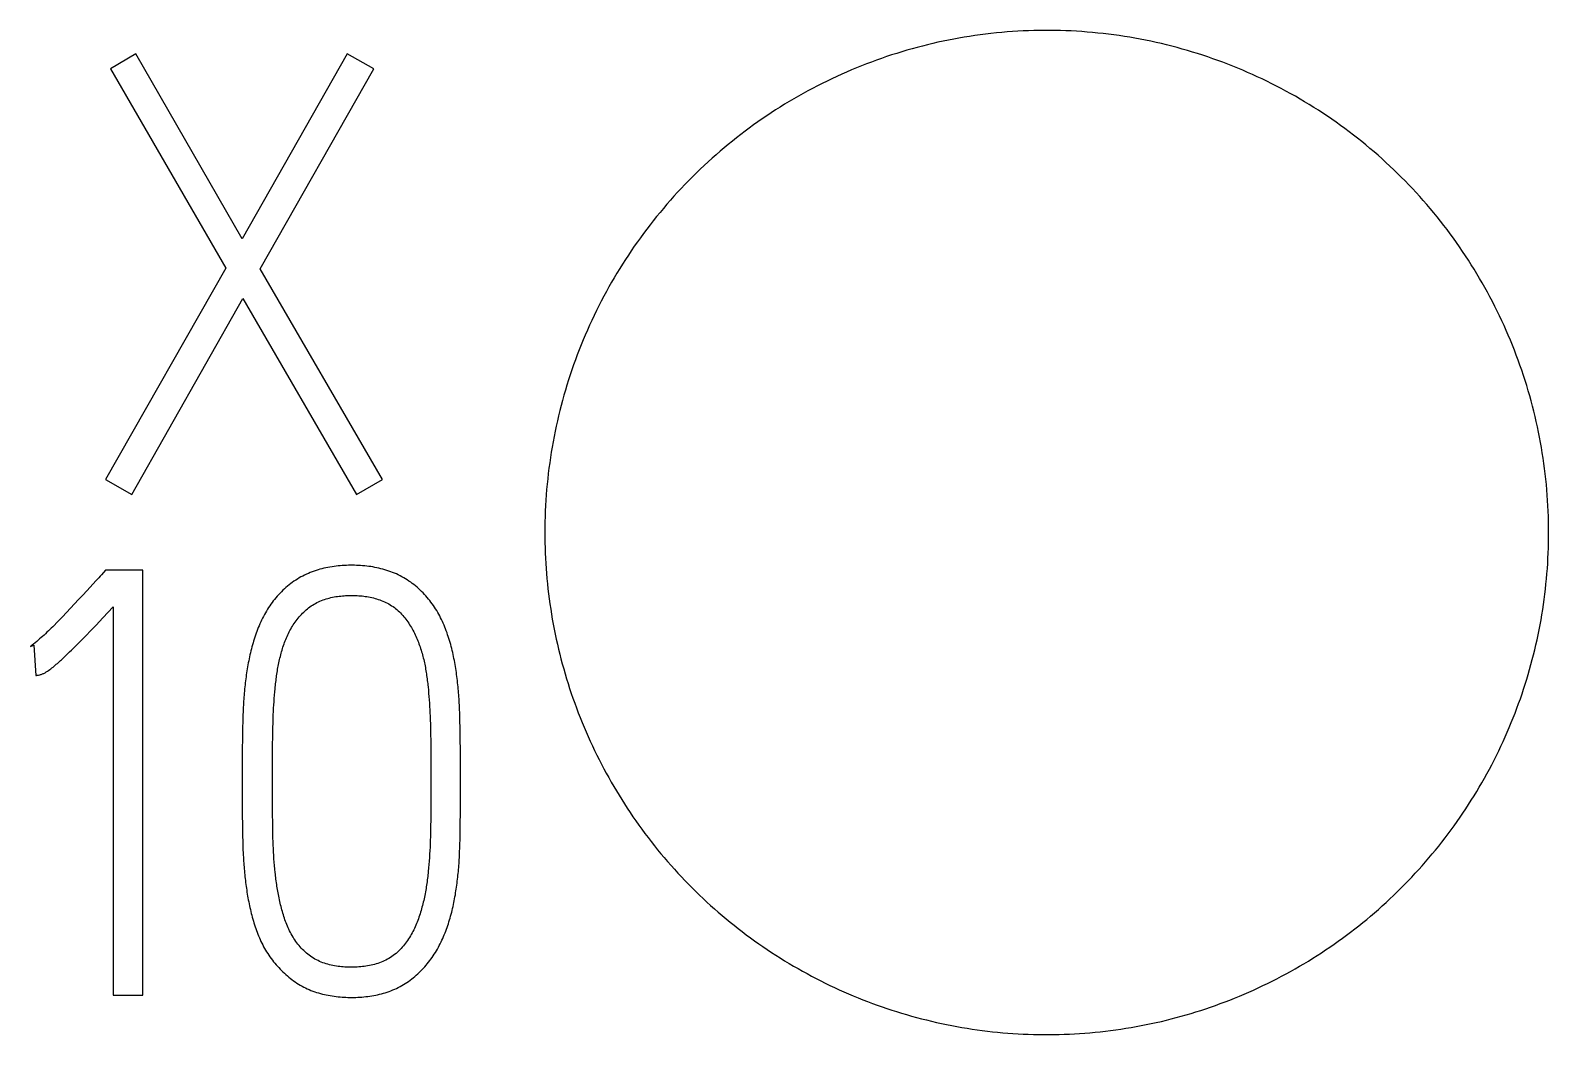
# Model space of a CAD drawing. Extents: x 0 to 420, y 0 to 297.
# Drawn here: x 111.08 to 117.13, y 223.04 to 227.04 of the extents above; entities that cross this region are included whole.
import ezdxf

# ---------------------------------------------------------------- set-up
doc = ezdxf.new("R2010")
doc.units = 0
doc.header["$LTSCALE"] = 23.1
doc.layers.add('10000_FRONT', color=7, linetype='CONTINUOUS')
doc.layers.add('10500_FRONT_LABELING', color=7, linetype='CONTINUOUS')

msp = doc.modelspace()

# ---------------------------------------------------------------- linework, layer by layer
at = {"layer": '10000_FRONT', "color": 7, "linetype": 'CONTINUOUS'}
for points in [[(117.1298, 225.0414), (117.1297, 225.0628), (117.1293, 225.0841), (117.1287, 225.1055), (117.1279, 225.1268), (117.1269, 225.148), (117.1257, 225.1692), (117.1242, 225.1904), (117.1225, 225.2115), (117.1206, 225.2326), (117.1184, 225.2537), (117.1161, 225.2747), (117.1135, 225.2957), (117.1107, 225.3167), (117.1077, 225.3376), (117.1045, 225.3585), (117.101, 225.3793), (117.0973, 225.4001), (117.0934, 225.4209), (117.0893, 225.4416), (117.085, 225.4623), (117.0804, 225.4829), (117.0756, 225.5035), (117.0706, 225.5241), (117.0654, 225.5447), (117.06, 225.5652), (117.0543, 225.5856), (117.0484, 225.606), (117.0423, 225.6264), (117.036, 225.6468), (117.0294, 225.6671), (117.0226, 225.6874), (117.0156, 225.7076), (117.0083, 225.7277), (117.0009, 225.7478), (116.9932, 225.7677), (116.9854, 225.7875), (116.9773, 225.8072), (116.9691, 225.8268), (116.9606, 225.8463), (116.952, 225.8657), (116.9431, 225.885), (116.9341, 225.9042), (116.9248, 225.9232), (116.9154, 225.9422), (116.9058, 225.961), (116.8959, 225.9797), (116.8859, 225.9983), (116.8757, 226.0169), (116.8653, 226.0353), (116.8547, 226.0536), (116.8439, 226.0718), (116.8329, 226.0899), (116.8217, 226.1078), (116.8103, 226.1257), (116.7987, 226.1435), (116.7869, 226.1611), (116.775, 226.1786), (116.7628, 226.1961), (116.7504, 226.2134), (116.7378, 226.2306), (116.725, 226.2477), (116.712, 226.2647), (116.6988, 226.2816), (116.6854, 226.2983), (116.6719, 226.315), (116.6581, 226.3314), (116.6443, 226.3477), (116.6302, 226.3638), (116.616, 226.3797), (116.6017, 226.3954), (116.5872, 226.411), (116.5725, 226.4264), (116.5578, 226.4417), (116.5428, 226.4568), (116.5277, 226.4717), (116.5125, 226.4864), (116.4971, 226.501), (116.4815, 226.5154), (116.4658, 226.5297), (116.45, 226.5437), (116.434, 226.5576), (116.4179, 226.5714), (116.4016, 226.5849), (116.3851, 226.5983), (116.3685, 226.6116), (116.3518, 226.6246), (116.3349, 226.6375), (116.3179, 226.6503), (116.3007, 226.6628), (116.2833, 226.6752), (116.2658, 226.6874), (116.2482, 226.6995), (116.2303, 226.7113), (116.2124, 226.723), (116.1943, 226.7345), (116.176, 226.7459), (116.1576, 226.757), (116.1391, 226.768), (116.1206, 226.7787), (116.1019, 226.7892), (116.0832, 226.7995), (116.0643, 226.8095), (116.0454, 226.8194), (116.0264, 226.8291), (116.0073, 226.8385), (115.9882, 226.8478), (115.9689, 226.8568), (115.9496, 226.8656), (115.9302, 226.8742), (115.9107, 226.8826), (115.8911, 226.8908), (115.8714, 226.8988), (115.8516, 226.9066), (115.8318, 226.9141), (115.8118, 226.9215), (115.7918, 226.9286), (115.7717, 226.9356), (115.7515, 226.9423), (115.7312, 226.9488), (115.7108, 226.9551), (115.6904, 226.9612), (115.6698, 226.9671), (115.6492, 226.9728), (115.6285, 226.9782), (115.6077, 226.9835), (115.5868, 226.9885), (115.5658, 226.9933), (115.5447, 226.9979), (115.5237, 227.0022), (115.5026, 227.0063), (115.4815, 227.0102), (115.4603, 227.0139), (115.4392, 227.0173), (115.4181, 227.0205), (115.3969, 227.0234), (115.3758, 227.0261), (115.3546, 227.0286), (115.3334, 227.0309), (115.3122, 227.033), (115.291, 227.0348), (115.2698, 227.0364), (115.2486, 227.0378), (115.2274, 227.039), (115.2061, 227.0399), (115.1849, 227.0406), (115.1636, 227.0411), (115.1423, 227.0413), (115.1211, 227.0414), (115.0998, 227.0412), (115.0784, 227.0407), (115.0571, 227.0401), (115.0358, 227.0392), (115.0145, 227.0381), (114.9931, 227.0367), (114.9718, 227.0351), (114.9504, 227.0333), (114.929, 227.0313), (114.9076, 227.029), (114.8862, 227.0265), (114.8648, 227.0238), (114.8435, 227.0208), (114.8223, 227.0176), (114.8011, 227.0142), (114.78, 227.0106), (114.759, 227.0067), (114.738, 227.0026), (114.7171, 226.9983), (114.6962, 226.9938), (114.6755, 226.9891), (114.6548, 226.9842), (114.6341, 226.979), (114.6135, 226.9736), (114.593, 226.968), (114.5726, 226.9622), (114.5522, 226.9562), (114.5319, 226.9499), (114.5116, 226.9435), (114.4914, 226.9368), (114.4713, 226.9299), (114.4513, 226.9228), (114.4313, 226.9154), (114.4114, 226.9079), (114.3915, 226.9001), (114.3717, 226.8921), (114.352, 226.8839), (114.3323, 226.8755), (114.3127, 226.8669), (114.2932, 226.858), (114.2737, 226.8489), (114.2544, 226.8396), (114.2351, 226.8301), (114.2159, 226.8203), (114.1968, 226.8104), (114.1779, 226.8003), (114.1592, 226.79), (114.1406, 226.7796), (114.1221, 226.7689), (114.1037, 226.7581), (114.0855, 226.7471)], [(114.0855, 226.7471), (114.0674, 226.7359), (114.0494, 226.7245), (114.0316, 226.7129), (114.0139, 226.7012), (113.9964, 226.6892), (113.9789, 226.6771), (113.9616, 226.6648), (113.9445, 226.6523), (113.9275, 226.6397), (113.9106, 226.6268), (113.8938, 226.6138), (113.8772, 226.6006), (113.8607, 226.5872), (113.8443, 226.5736), (113.8281, 226.5598), (113.812, 226.5459), (113.796, 226.5318), (113.7802, 226.5174), (113.7645, 226.5029), (113.749, 226.4883), (113.7336, 226.4734), (113.7183, 226.4583), (113.7032, 226.4431), (113.6882, 226.4277), (113.6734, 226.4122), (113.6589, 226.3965), (113.6445, 226.3807), (113.6303, 226.3648), (113.6163, 226.3487), (113.6025, 226.3325), (113.5888, 226.3162), (113.5754, 226.2998), (113.5621, 226.2832), (113.549, 226.2665), (113.5361, 226.2497), (113.5234, 226.2328), (113.5109, 226.2157), (113.4985, 226.1985), (113.4863, 226.1812), (113.4744, 226.1637), (113.4626, 226.1461), (113.451, 226.1284), (113.4395, 226.1106), (113.4283, 226.0926), (113.4173, 226.0745), (113.4064, 226.0563), (113.3957, 226.0379), (113.3852, 226.0194), (113.3749, 226.0008), (113.3648, 225.9821), (113.3548, 225.9632), (113.3451, 225.9442), (113.3356, 225.925), (113.3262, 225.9058), (113.317, 225.8864), (113.3081, 225.8669), (113.2994, 225.8474), (113.2909, 225.8278), (113.2826, 225.8082), (113.2746, 225.7885), (113.2667, 225.7687), (113.2591, 225.7489), (113.2517, 225.729), (113.2445, 225.7091), (113.2376, 225.6891), (113.2308, 225.669), (113.2243, 225.6489), (113.218, 225.6287), (113.2119, 225.6085), (113.206, 225.5882), (113.2003, 225.5678), (113.1949, 225.5474), (113.1896, 225.5269), (113.1846, 225.5064), (113.1798, 225.4858), (113.1752, 225.4651), (113.1708, 225.4444), (113.1666, 225.4236), (113.1627, 225.4027), (113.159, 225.3818), (113.1554, 225.3609), (113.1522, 225.3398), (113.1491, 225.3187), (113.1462, 225.2976), (113.1436, 225.2764), (113.1412, 225.2551), (113.139, 225.2338), (113.1371, 225.2125), (113.1354, 225.1911), (113.1339, 225.1698), (113.1326, 225.1484), (113.1316, 225.127), (113.1308, 225.1056), (113.1302, 225.0842), (113.1299, 225.0628), (113.1298, 225.0414)], [(113.1298, 225.0414), (113.1299, 225.0208), (113.1302, 225.0003), (113.1307, 224.9798), (113.1315, 224.9593), (113.1324, 224.9389), (113.1336, 224.9185), (113.1349, 224.8982), (113.1365, 224.8779), (113.1383, 224.8576), (113.1402, 224.8373), (113.1424, 224.8171), (113.1448, 224.7969), (113.1474, 224.7768), (113.1502, 224.7567), (113.1531, 224.7366), (113.1563, 224.7165), (113.1597, 224.6965), (113.1633, 224.6766), (113.1671, 224.6566), (113.1711, 224.6367), (113.1753, 224.6168), (113.1798, 224.597), (113.1844, 224.5772), (113.1892, 224.5574), (113.1942, 224.5377), (113.1994, 224.518), (113.2049, 224.4983), (113.2105, 224.4787), (113.2164, 224.4591), (113.2224, 224.4395), (113.2287, 224.42), (113.2352, 224.4005), (113.2419, 224.3811), (113.2488, 224.3617), (113.2559, 224.3424), (113.2632, 224.3232), (113.2706, 224.3041), (113.2783, 224.2851), (113.2861, 224.2662), (113.2941, 224.2474), (113.3023, 224.2287), (113.3107, 224.2101), (113.3193, 224.1916), (113.328, 224.1733), (113.337, 224.155), (113.3461, 224.1368), (113.3554, 224.1187), (113.3648, 224.1007), (113.3745, 224.0828), (113.3843, 224.065), (113.3943, 224.0473), (113.4045, 224.0298), (113.4149, 224.0123), (113.4254, 223.9949), (113.4362, 223.9776), (113.4471, 223.9604), (113.4582, 223.9433), (113.4695, 223.9263), (113.4809, 223.9094), (113.4926, 223.8926), (113.5044, 223.8759), (113.5164, 223.8594), (113.5286, 223.8429), (113.541, 223.8265), (113.5536, 223.8102), (113.5664, 223.794), (113.5793, 223.778), (113.5924, 223.7621), (113.6057, 223.7463), (113.619, 223.7307), (113.6326, 223.7153), (113.6462, 223.7), (113.6601, 223.6849), (113.674, 223.67), (113.6881, 223.6552), (113.7023, 223.6405), (113.7167, 223.626), (113.7312, 223.6117), (113.7458, 223.5975), (113.7606, 223.5835), (113.7755, 223.5696), (113.7906, 223.5559), (113.8058, 223.5423), (113.8211, 223.5289), (113.8366, 223.5157), (113.8522, 223.5026), (113.8679, 223.4896), (113.8838, 223.4769), (113.8999, 223.4642), (113.916, 223.4518), (113.9323, 223.4394), (113.9488, 223.4273), (113.9654, 223.4153), (113.9821, 223.4034), (113.9989, 223.3918), (114.016, 223.3802), (114.0331, 223.3689), (114.0504, 223.3576), (114.0678, 223.3466), (114.0854, 223.3357), (114.1031, 223.325), (114.1209, 223.3145), (114.1387, 223.3043), (114.1566, 223.2942), (114.1746, 223.2843), (114.1927, 223.2745), (114.2108, 223.265), (114.2291, 223.2557), (114.2474, 223.2466), (114.2658, 223.2376), (114.2843, 223.2289), (114.3028, 223.2204), (114.3214, 223.212), (114.3402, 223.2038), (114.359, 223.1959), (114.3778, 223.1881), (114.3968, 223.1805), (114.4158, 223.1731), (114.4349, 223.166), (114.4541, 223.159), (114.4734, 223.1521), (114.4927, 223.1455), (114.5121, 223.1391), (114.5316, 223.1329), (114.5512, 223.1269), (114.5709, 223.121), (114.5906, 223.1154), (114.6104, 223.11), (114.6303, 223.1047), (114.6503, 223.0997), (114.6704, 223.0948), (114.6906, 223.0902), (114.7108, 223.0858), (114.731, 223.0815), (114.7513, 223.0775), (114.7715, 223.0737), (114.7918, 223.0701), (114.8121, 223.0668), (114.8324, 223.0636), (114.8527, 223.0607), (114.873, 223.058), (114.8934, 223.0554), (114.9137, 223.0531), (114.9341, 223.051), (114.9544, 223.0491), (114.9748, 223.0474), (114.9952, 223.046), (115.0156, 223.0447), (115.0359, 223.0436), (115.0564, 223.0427), (115.0768, 223.0421), (115.0972, 223.0416), (115.1176, 223.0414), (115.1381, 223.0414), (115.1586, 223.0416), (115.179, 223.042), (115.1995, 223.0426), (115.22, 223.0434), (115.2405, 223.0444), (115.261, 223.0457), (115.2815, 223.0471), (115.302, 223.0488), (115.3226, 223.0507), (115.3431, 223.0528), (115.3637, 223.0551), (115.3842, 223.0576), (115.4047, 223.0604), (115.4252, 223.0633), (115.4456, 223.0665), (115.4659, 223.0698), (115.4861, 223.0734), (115.5063, 223.0771), (115.5264, 223.0811), (115.5465, 223.0853), (115.5665, 223.0896), (115.5865, 223.0942), (115.6064, 223.099), (115.6262, 223.104), (115.6459, 223.1091), (115.6657, 223.1145), (115.6853, 223.1201), (115.7049, 223.1259), (115.7244, 223.1318), (115.7439, 223.138), (115.7633, 223.1444), (115.7826, 223.1509), (115.8019, 223.1577), (115.8212, 223.1647), (115.8403, 223.1719), (115.8594, 223.1792), (115.8785, 223.1868), (115.8975, 223.1946), (115.9164, 223.2026), (115.9352, 223.2107), (115.954, 223.2191), (115.9728, 223.2277), (115.9915, 223.2365), (116.0101, 223.2455), (116.0286, 223.2547)], [(116.0286, 223.2547), (116.047, 223.2641), (116.0653, 223.2737), (116.0834, 223.2834), (116.1014, 223.2933), (116.1193, 223.3034), (116.1371, 223.3136), (116.1547, 223.324), (116.1723, 223.3346), (116.1897, 223.3453), (116.2069, 223.3562), (116.2241, 223.3673), (116.2411, 223.3786), (116.258, 223.39), (116.2748, 223.4016), (116.2915, 223.4133), (116.308, 223.4253), (116.3244, 223.4374), (116.3407, 223.4496), (116.3569, 223.4621), (116.3729, 223.4746), (116.3889, 223.4874), (116.4047, 223.5004), (116.4203, 223.5135), (116.4359, 223.5267), (116.4513, 223.5402), (116.4666, 223.5538), (116.4818, 223.5676), (116.4969, 223.5816), (116.5118, 223.5957), (116.5266, 223.61), (116.5413, 223.6245), (116.5558, 223.6391), (116.5702, 223.6539), (116.5844, 223.6688), (116.5985, 223.6839), (116.6123, 223.699), (116.626, 223.7143), (116.6395, 223.7297), (116.6528, 223.7452), (116.666, 223.7609), (116.679, 223.7766), (116.6918, 223.7925), (116.7045, 223.8085), (116.717, 223.8246), (116.7293, 223.8408), (116.7414, 223.8571), (116.7534, 223.8736), (116.7652, 223.8902), (116.7769, 223.9069), (116.7883, 223.9237), (116.7996, 223.9406), (116.8107, 223.9577), (116.8217, 223.9748), (116.8324, 223.9921), (116.8431, 224.0095), (116.8535, 224.0271), (116.8638, 224.0447), (116.8738, 224.0625), (116.8838, 224.0803), (116.8935, 224.0983), (116.9031, 224.1165), (116.9125, 224.1347), (116.9217, 224.1531), (116.9307, 224.1716), (116.9396, 224.1902), (116.9483, 224.2088), (116.9567, 224.2276), (116.965, 224.2464), (116.973, 224.2652), (116.9809, 224.2841), (116.9885, 224.3031), (116.9959, 224.3221), (117.0032, 224.3412), (117.0102, 224.3603), (117.017, 224.3795), (117.0237, 224.3987), (117.0301, 224.418), (117.0363, 224.4374), (117.0424, 224.4568), (117.0482, 224.4763), (117.0539, 224.4958), (117.0593, 224.5153), (117.0646, 224.535), (117.0696, 224.5546), (117.0745, 224.5744), (117.0791, 224.5942), (117.0836, 224.614), (117.0878, 224.6339), (117.0919, 224.6539), (117.0957, 224.6739), (117.0994, 224.694), (117.1028, 224.7141), (117.1061, 224.7343), (117.1091, 224.7545), (117.1119, 224.7748), (117.1146, 224.7952), (117.117, 224.8156), (117.1192, 224.836), (117.1212, 224.8565), (117.123, 224.877), (117.1246, 224.8975), (117.126, 224.918), (117.1271, 224.9386), (117.1281, 224.9591), (117.1288, 224.9797), (117.1293, 225.0002), (117.1297, 225.0208), (117.1298, 225.0414)]]:
    msp.add_lwpolyline(points, dxfattribs=at)
at = {"layer": '10500_FRONT_LABELING', "color": 7, "linetype": 'CONTINUOUS'}
for p, q in [((111.5, 226.9473), (111.3986, 226.8884)), ((111.9244, 226.2117), (111.5, 226.9473)), ((112.3418, 226.9473), (111.9244, 226.2117)), ((112.4479, 226.8884), (112.3418, 226.9473)), ((111.3986, 226.8884), (111.8584, 226.0938)), ((111.9952, 226.0914), (112.4479, 226.8884)), ((111.8584, 226.0938), (111.3798, 225.252)), ((112.4832, 225.252), (111.9952, 226.0914)), ((111.4835, 225.1931), (111.9268, 225.9735)), ((111.9268, 225.9735), (112.3795, 225.1931)), ((111.3798, 225.252), (111.4835, 225.1931)), ((112.3795, 225.1931), (112.4832, 225.252)), ((111.3792, 224.8919), (111.3627, 224.8731)), ((111.5278, 224.8919), (111.3792, 224.8919)), ((111.5278, 223.199), (111.5278, 224.8919)), ((111.2722, 224.7741), (111.2561, 224.7568)), ((111.2883, 224.7915), (111.2722, 224.7741)), ((111.3043, 224.8089), (111.2883, 224.7915)), ((111.2073, 224.7052), (111.1964, 224.6939)), ((111.2236, 224.7224), (111.2073, 224.7052)), ((111.2399, 224.7395), (111.2236, 224.7224)), ((111.2561, 224.7568), (111.2399, 224.7395)), ((111.3414, 224.6727), (111.3681, 224.701)), ((111.3681, 224.701), (111.4099, 224.7458)), ((111.4099, 224.7458), (111.4099, 223.199)), ((111.1964, 224.6939), (111.1853, 224.6826)), ((111.3029, 224.6325), (111.3183, 224.6485)), ((111.3183, 224.6485), (111.3414, 224.6727)), ((111.0798, 224.5878), (111.0939, 224.5925)), ((111.0939, 224.5925), (111.101, 224.4722)), ((111.2441, 224.5731), (111.2521, 224.5809)), ((111.2521, 224.5809), (111.2639, 224.5927)), ((111.2639, 224.5927), (111.2757, 224.6046)), ((111.2757, 224.6046), (111.2874, 224.6165)), ((111.2874, 224.6165), (111.3029, 224.6325)), ((111.2201, 224.55), (111.2282, 224.5576)), ((111.2282, 224.5576), (111.2362, 224.5654)), ((111.2362, 224.5654), (111.2441, 224.5731)), ((112.0527, 224.3933), (112.0539, 224.4063)), ((112.6644, 224.4265), (112.6656, 224.4135)), ((112.6656, 224.4135), (112.6668, 224.4006)), ((112.6668, 224.4006), (112.6679, 224.3876)), ((112.0485, 224.3285), (112.0491, 224.3414)), ((112.0491, 224.3414), (112.0499, 224.3544)), ((112.0499, 224.3544), (112.0507, 224.3674)), ((112.0507, 224.3674), (112.0517, 224.3804)), ((112.0517, 224.3804), (112.0527, 224.3933)), ((112.6679, 224.3876), (112.6689, 224.3746)), ((112.6689, 224.3746), (112.6698, 224.3616)), ((112.6698, 224.3616), (112.6706, 224.3486)), ((112.6706, 224.3486), (112.6713, 224.3355)), ((112.6713, 224.3355), (112.672, 224.3225)), ((112.7907, 224.3217), (112.7901, 224.338)), ((111.9261, 224.2888), (111.9256, 224.2645)), ((112.0462, 224.2635), (112.0467, 224.283)), ((112.0474, 224.3025), (112.0479, 224.3155)), ((112.0479, 224.3155), (112.0485, 224.3285)), ((112.672, 224.3225), (112.6725, 224.3095)), ((112.6725, 224.3095), (112.673, 224.2965)), ((112.673, 224.2965), (112.6736, 224.2769)), ((112.6736, 224.2769), (112.6741, 224.2574)), ((112.7913, 224.3055), (112.7907, 224.3217)), ((112.7917, 224.2893), (112.7913, 224.3055)), ((112.7922, 224.265), (112.7917, 224.2893)), ((111.9251, 224.2321), (111.9243, 224.1673)), ((111.9256, 224.2645), (111.9251, 224.2321)), ((112.045, 224.1985), (112.0454, 224.2245)), ((112.0454, 224.2245), (112.0458, 224.244)), ((112.0458, 224.244), (112.0462, 224.2635)), ((112.6741, 224.2574), (112.6745, 224.2379)), ((112.6745, 224.2379), (112.6749, 224.2118)), ((112.7927, 224.2325), (112.7922, 224.265)), ((112.7935, 224.1594), (112.7927, 224.2325)), ((111.9243, 224.1673), (111.924, 224.1106)), ((112.0444, 224.14), (112.0447, 224.166)), ((112.0447, 224.166), (112.045, 224.1985)), ((112.6749, 224.2118), (112.6753, 224.1793)), ((112.6753, 224.1793), (112.6756, 224.1532)), ((112.6756, 224.1532), (112.6758, 224.1271)), ((112.7938, 224.1026), (112.7935, 224.1594)), ((111.924, 224.1106), (111.9239, 224.036)), ((112.0441, 224.0815), (112.0443, 224.114)), ((112.0443, 224.114), (112.0444, 224.14)), ((112.6758, 224.1271), (112.676, 224.1011)), ((112.676, 224.1011), (112.676, 224.0685)), ((112.7939, 224.062), (112.7938, 224.1026)), ((111.9239, 224.036), (111.924, 223.9815)), ((112.0441, 224.0292), (112.0441, 224.0815)), ((112.676, 224.0685), (112.676, 224.0154)), ((112.7938, 223.989), (112.7939, 224.062)), ((111.924, 223.9815), (111.9244, 223.927)), ((112.0442, 224.0018), (112.0441, 224.0292)), ((112.0443, 223.9744), (112.0442, 224.0018)), ((112.0445, 223.947), (112.0443, 223.9744)), ((112.6759, 223.9878), (112.6757, 223.9602)), ((112.676, 224.0154), (112.6759, 223.9878)), ((112.7935, 223.9341), (112.7938, 223.989)), ((111.9244, 223.927), (111.9251, 223.8647)), ((112.0448, 223.9196), (112.0445, 223.947)), ((112.0453, 223.8854), (112.0448, 223.9196)), ((112.6755, 223.9327), (112.675, 223.8982)), ((112.6757, 223.9602), (112.6755, 223.9327)), ((112.7928, 223.8714), (112.7935, 223.9341)), ((111.9251, 223.8647), (111.9256, 223.8335)), ((112.0457, 223.8649), (112.0453, 223.8854)), ((112.0461, 223.8444), (112.0457, 223.8649)), ((112.6746, 223.8706), (112.6742, 223.85)), ((112.675, 223.8982), (112.6746, 223.8706)), ((112.7923, 223.8401), (112.7928, 223.8714)), ((111.9256, 223.8335), (111.9261, 223.8102)), ((111.9261, 223.8102), (111.9265, 223.7946)), ((111.9265, 223.7946), (111.927, 223.7791)), ((112.0466, 223.8238), (112.0461, 223.8444)), ((112.047, 223.8102), (112.0466, 223.8238)), ((112.0475, 223.7965), (112.047, 223.8102)), ((112.0481, 223.7828), (112.0475, 223.7965)), ((112.6728, 223.8017), (112.6723, 223.788)), ((112.6733, 223.8155), (112.6728, 223.8017)), ((112.6737, 223.8293), (112.6733, 223.8155)), ((112.6742, 223.85), (112.6737, 223.8293)), ((112.791, 223.7853), (112.7915, 223.801)), ((112.7915, 223.801), (112.7918, 223.8166)), ((112.7918, 223.8166), (112.7923, 223.8401)), ((111.927, 223.7791), (111.9277, 223.7635)), ((112.0488, 223.7692), (112.0481, 223.7828)), ((112.0496, 223.7555), (112.0488, 223.7692)), ((112.0505, 223.7419), (112.0496, 223.7555)), ((112.0516, 223.7282), (112.0505, 223.7419)), ((112.6689, 223.7329), (112.6678, 223.7192)), ((112.6699, 223.7467), (112.6689, 223.7329)), ((112.6708, 223.7605), (112.6699, 223.7467)), ((112.6716, 223.7742), (112.6708, 223.7605)), ((112.6723, 223.788), (112.6716, 223.7742)), ((112.0527, 223.7146), (112.0516, 223.7282)), ((112.054, 223.701), (112.0527, 223.7146)), ((112.0554, 223.6874), (112.054, 223.701)), ((112.6678, 223.7192), (112.6666, 223.7055)), ((111.4099, 223.199), (111.5278, 223.199))]:
    msp.add_line(p, q, dxfattribs=at)
for points in [[(112.7901, 224.338), (112.7897, 224.3461), (112.7893, 224.3542), (112.7889, 224.3623), (112.7884, 224.3704), (112.7879, 224.3785), (112.7873, 224.3866), (112.7867, 224.3947), (112.786, 224.4028), (112.7854, 224.4108), (112.7846, 224.4189), (112.7839, 224.427), (112.783, 224.4351), (112.7822, 224.4432), (112.7813, 224.4513), (112.7803, 224.4594), (112.7793, 224.4674), (112.7783, 224.4755), (112.7772, 224.4836), (112.776, 224.4917), (112.7748, 224.4997), (112.7735, 224.5078), (112.7722, 224.5158), (112.7708, 224.5239), (112.7693, 224.5319), (112.7678, 224.5399), (112.7661, 224.5479), (112.7644, 224.5558), (112.7626, 224.5638), (112.7607, 224.5717), (112.7588, 224.5796), (112.7567, 224.5874), (112.7546, 224.5953), (112.7524, 224.6031), (112.7501, 224.6109), (112.7477, 224.6187), (112.7452, 224.6265), (112.7426, 224.6342), (112.74, 224.6419), (112.7372, 224.6496), (112.7343, 224.6572), (112.7313, 224.6648), (112.7282, 224.6724), (112.725, 224.6799), (112.7217, 224.6873), (112.7182, 224.6946), (112.7146, 224.7019), (112.7109, 224.709), (112.7071, 224.7161), (112.7031, 224.7232), (112.6989, 224.7301), (112.6947, 224.7369), (112.6903, 224.7437), (112.6857, 224.7504), (112.6811, 224.757), (112.6762, 224.7635), (112.6713, 224.77), (112.6662, 224.7763), (112.661, 224.7826), (112.6556, 224.7888), (112.6501, 224.7949), (112.6445, 224.8008), (112.6387, 224.8067), (112.6328, 224.8123), (112.6269, 224.8179), (112.6208, 224.8233), (112.6146, 224.8285), (112.6082, 224.8336), (112.6018, 224.8386), (112.5952, 224.8434), (112.5885, 224.8481), (112.5817, 224.8526), (112.5747, 224.8569), (112.5677, 224.8611), (112.5605, 224.8651), (112.5532, 224.869), (112.5458, 224.8726), (112.5384, 224.8761), (112.5309, 224.8793), (112.5233, 224.8824), (112.5157, 224.8853), (112.508, 224.888), (112.5003, 224.8906), (112.4925, 224.893), (112.4846, 224.8952), (112.4767, 224.8973), (112.4687, 224.8992), (112.4607, 224.901), (112.4526, 224.9026), (112.4445, 224.9041), (112.4364, 224.9054), (112.4283, 224.9065), (112.4202, 224.9075), (112.412, 224.9084), (112.4039, 224.9091), (112.3958, 224.9097), (112.3877, 224.9101), (112.3795, 224.9105), (112.3714, 224.9107), (112.3633, 224.9108), (112.3551, 224.9108), (112.347, 224.9107), (112.3389, 224.9104), (112.3307, 224.9101), (112.3226, 224.9096), (112.3144, 224.9089), (112.3063, 224.9082), (112.2981, 224.9073), (112.29, 224.9063), (112.2819, 224.9051), (112.2737, 224.9037), (112.2656, 224.9022), (112.2576, 224.9006), (112.2496, 224.8988), (112.2417, 224.8969), (112.2338, 224.8948), (112.226, 224.8925), (112.2182, 224.8901), (112.2105, 224.8875), (112.2028, 224.8847), (112.1952, 224.8817), (112.1876, 224.8786), (112.1801, 224.8753), (112.1727, 224.8718), (112.1653, 224.8681), (112.1581, 224.8643), (112.1509, 224.8602), (112.1439, 224.856), (112.137, 224.8516), (112.1302, 224.8471), (112.1236, 224.8424), (112.1171, 224.8376), (112.1107, 224.8326), (112.1044, 224.8275), (112.0982, 224.8222), (112.0921, 224.8168), (112.0862, 224.8113), (112.0803, 224.8056), (112.0746, 224.7997), (112.069, 224.7937), (112.0635, 224.7876), (112.0582, 224.7814), (112.053, 224.7751), (112.0479, 224.7687), (112.043, 224.7622), (112.0381, 224.7557), (112.0335, 224.749), (112.0289, 224.7423), (112.0245, 224.7354), (112.0202, 224.7285), (112.0161, 224.7215), (112.0121, 224.7144), (112.0082, 224.7071), (112.0045, 224.6999), (112.0009, 224.6925), (111.9975, 224.6851), (111.9942, 224.6776), (111.991, 224.6701), (111.9879, 224.6626), (111.985, 224.655), (111.9821, 224.6474), (111.9794, 224.6398), (111.9768, 224.6322), (111.9742, 224.6245), (111.9717, 224.6168), (111.9694, 224.6091)], [(111.3522, 224.8613), (111.3416, 224.8496), (111.3043, 224.8089)], [(111.3627, 224.8731), (111.3575, 224.8672), (111.3522, 224.8613)], [(112.0539, 224.4063), (112.0551, 224.4192), (112.0557, 224.4257), (112.0564, 224.4322), (112.0571, 224.4387), (112.0579, 224.4451), (112.0586, 224.4516), (112.0594, 224.4581), (112.0603, 224.4646), (112.0612, 224.471), (112.0621, 224.4775), (112.0631, 224.4839), (112.0641, 224.4903), (112.0652, 224.4968), (112.0663, 224.5032), (112.0675, 224.5096), (112.0688, 224.5159), (112.0701, 224.5223), (112.0714, 224.5287), (112.0728, 224.535), (112.0743, 224.5413), (112.0759, 224.5476), (112.0775, 224.5539), (112.0791, 224.5601), (112.0809, 224.5664), (112.0826, 224.5726), (112.0845, 224.5788), (112.0864, 224.585), (112.0885, 224.5912), (112.0906, 224.5973), (112.0927, 224.6035), (112.095, 224.6096), (112.0974, 224.6156), (112.0999, 224.6217), (112.1025, 224.6277), (112.1052, 224.6337), (112.108, 224.6396), (112.111, 224.6455), (112.114, 224.6513), (112.1172, 224.657), (112.1205, 224.6626), (112.1239, 224.6682), (112.1274, 224.6737), (112.131, 224.6791), (112.1348, 224.6845), (112.1386, 224.6898), (112.1426, 224.695), (112.1467, 224.7001), (112.1509, 224.7051), (112.1552, 224.7101), (112.1597, 224.7149), (112.1642, 224.7197), (112.1689, 224.7243), (112.1736, 224.7287), (112.1785, 224.733), (112.1835, 224.7372), (112.1885, 224.7413), (112.1937, 224.7452), (112.1991, 224.7489), (112.2045, 224.7525), (112.2101, 224.7559), (112.2158, 224.7592), (112.2216, 224.7623), (112.2276, 224.7652), (112.2336, 224.7679), (112.2397, 224.7704), (112.2459, 224.7728), (112.2521, 224.7749), (112.2584, 224.7769), (112.2647, 224.7787), (112.271, 224.7804), (112.2774, 224.782), (112.2839, 224.7834), (112.2904, 224.7846), (112.2969, 224.7858), (112.3034, 224.7868), (112.31, 224.7876), (112.3165, 224.7884), (112.3231, 224.789), (112.3296, 224.7895), (112.3361, 224.7899), (112.3427, 224.7902), (112.3492, 224.7904), (112.3558, 224.7905), (112.3623, 224.7906), (112.3688, 224.7905), (112.3754, 224.7903), (112.3819, 224.79), (112.3884, 224.7896), (112.395, 224.7891), (112.4015, 224.7885), (112.408, 224.7878), (112.4145, 224.787), (112.4211, 224.786), (112.4276, 224.7849), (112.4341, 224.7836), (112.4406, 224.7822), (112.447, 224.7807), (112.4534, 224.779), (112.4597, 224.7771), (112.4659, 224.7751), (112.4721, 224.773), (112.4783, 224.7707), (112.4844, 224.7682), (112.4904, 224.7656), (112.4964, 224.7628), (112.5023, 224.7598), (112.5081, 224.7566), (112.5138, 224.7532), (112.5194, 224.7497), (112.5248, 224.7461), (112.5302, 224.7423), (112.5353, 224.7383), (112.5404, 224.7341), (112.5453, 224.7299), (112.5501, 224.7254), (112.5547, 224.7208), (112.5593, 224.716), (112.5637, 224.7111), (112.5679, 224.7061), (112.572, 224.7009), (112.5761, 224.6957), (112.58, 224.6904), (112.5837, 224.685), (112.5874, 224.6796), (112.591, 224.6741), (112.5945, 224.6686), (112.5979, 224.663), (112.6012, 224.6574), (112.6043, 224.6517), (112.6074, 224.6459), (112.6104, 224.6401), (112.6132, 224.6342), (112.616, 224.6283), (112.6187, 224.6223), (112.6212, 224.6162), (112.6237, 224.6101), (112.6261, 224.604), (112.6284, 224.5978), (112.6306, 224.5916), (112.6327, 224.5854), (112.6348, 224.5792), (112.6367, 224.573), (112.6386, 224.5667), (112.6404, 224.5605), (112.6422, 224.5542)], [(111.1853, 224.6826), (111.1742, 224.6713), (111.1687, 224.6658), (111.163, 224.6602), (111.1574, 224.6547), (111.1517, 224.6492), (111.146, 224.6438), (111.1402, 224.6384), (111.1345, 224.633), (111.1286, 224.6277), (111.1228, 224.6225), (111.1168, 224.6172), (111.1109, 224.6121), (111.1049, 224.607), (111.0988, 224.6019), (111.0927, 224.597), (111.0863, 224.5922), (111.0831, 224.59), (111.0798, 224.5878)], [(111.9694, 224.6091), (111.9671, 224.6013), (111.9648, 224.5936), (111.9627, 224.5858), (111.9606, 224.578), (111.9586, 224.5701), (111.9567, 224.5623), (111.9549, 224.5544), (111.9531, 224.5465), (111.9514, 224.5385), (111.9498, 224.5306), (111.9482, 224.5226), (111.9468, 224.5146), (111.9453, 224.5066), (111.944, 224.4986), (111.9427, 224.4906), (111.9415, 224.4825), (111.9403, 224.4745), (111.9392, 224.4664), (111.9381, 224.4584), (111.9371, 224.4503), (111.9361, 224.4423), (111.9352, 224.4342), (111.9343, 224.4261), (111.9335, 224.4181), (111.9327, 224.41), (111.932, 224.4019), (111.9313, 224.3939), (111.9307, 224.3858), (111.9301, 224.3777), (111.9295, 224.3696), (111.929, 224.3615), (111.9285, 224.3535), (111.9281, 224.3454), (111.9277, 224.3373), (111.9274, 224.3292), (111.9268, 224.313)], [(111.101, 224.4722), (111.1038, 224.4723), (111.1066, 224.4726), (111.1094, 224.473), (111.1122, 224.4735), (111.1177, 224.4747), (111.1204, 224.4754), (111.1231, 224.4761), (111.1258, 224.477), (111.1284, 224.478), (111.131, 224.4791), (111.1335, 224.4803), (111.1385, 224.4829), (111.1432, 224.4858), (111.1479, 224.4888), (111.1525, 224.4921), (111.157, 224.4954), (111.1614, 224.4987), (111.1658, 224.5022), (111.1702, 224.5056), (111.1745, 224.5092), (111.1788, 224.5127), (111.183, 224.5163), (111.1873, 224.52), (111.1914, 224.5236), (111.1956, 224.5273), (111.1997, 224.531), (111.2038, 224.5348), (111.2079, 224.5386), (111.212, 224.5423), (111.2201, 224.55)], [(112.6422, 224.5542), (112.6438, 224.5479), (112.6454, 224.5416), (112.647, 224.5353), (112.6484, 224.529), (112.6498, 224.5226), (112.6512, 224.5163), (112.6524, 224.5099), (112.6537, 224.5036), (112.6548, 224.4972), (112.6559, 224.4908), (112.6569, 224.4844), (112.6579, 224.478), (112.6589, 224.4716), (112.6598, 224.4652), (112.6606, 224.4587), (112.6614, 224.4523), (112.6622, 224.4458), (112.663, 224.4394), (112.6637, 224.4329), (112.6644, 224.4265)], [(111.9268, 224.313), (111.9265, 224.3049), (111.9261, 224.2888)], [(112.0467, 224.283), (112.0471, 224.296), (112.0474, 224.3025)], [(111.9277, 223.7635), (111.928, 223.7558), (111.9285, 223.748), (111.9289, 223.7402), (111.9294, 223.7325), (111.9299, 223.7247), (111.9305, 223.717), (111.9311, 223.7092), (111.9317, 223.7015), (111.9324, 223.6937), (111.9331, 223.686), (111.9339, 223.6783), (111.9347, 223.6705), (111.9356, 223.6628), (111.9365, 223.6551), (111.9374, 223.6474), (111.9384, 223.6397), (111.9394, 223.6319), (111.9405, 223.6242), (111.9417, 223.6165), (111.9428, 223.6088), (111.9441, 223.6011), (111.9454, 223.5934), (111.9468, 223.5857), (111.9482, 223.5781), (111.9497, 223.5704), (111.9512, 223.5627), (111.9528, 223.555), (111.9545, 223.5474), (111.9563, 223.5397), (111.9582, 223.5321), (111.9601, 223.5244), (111.9621, 223.5168), (111.9642, 223.5092), (111.9663, 223.5015), (111.9686, 223.4939), (111.9709, 223.4863), (111.9733, 223.4788), (111.9757, 223.4713), (111.9783, 223.4638), (111.9809, 223.4564), (111.9836, 223.4489), (111.9864, 223.4416), (111.9894, 223.4343), (111.9924, 223.427), (111.9955, 223.4197), (111.9988, 223.4126), (112.0022, 223.4054), (112.0057, 223.3984), (112.0094, 223.3914), (112.0132, 223.3844), (112.0172, 223.3775), (112.0213, 223.3707), (112.0256, 223.364), (112.03, 223.3574), (112.0345, 223.3508), (112.0392, 223.3444), (112.044, 223.3381), (112.0488, 223.3319), (112.0539, 223.3258), (112.059, 223.3199), (112.0642, 223.314), (112.0696, 223.3082), (112.075, 223.3025), (112.0806, 223.2969), (112.0862, 223.2914), (112.0919, 223.286), (112.0978, 223.2807), (112.1038, 223.2754), (112.1098, 223.2703), (112.116, 223.2653), (112.1223, 223.2604), (112.1288, 223.2557), (112.1353, 223.2511), (112.1419, 223.2466), (112.1485, 223.2424), (112.1553, 223.2383), (112.1622, 223.2344), (112.1692, 223.2307), (112.1762, 223.2272), (112.1834, 223.2239), (112.1906, 223.2207), (112.198, 223.2177), (112.2054, 223.2149), (112.2129, 223.2122), (112.2205, 223.2097), (112.2282, 223.2073), (112.2358, 223.2051), (112.2435, 223.2031), (112.2513, 223.2012), (112.259, 223.1995), (112.2668, 223.198), (112.2745, 223.1966), (112.2824, 223.1953), (112.2902, 223.1941), (112.298, 223.1931), (112.3059, 223.1923), (112.3137, 223.1915), (112.3216, 223.1909), (112.3296, 223.1904), (112.3375, 223.19), (112.3454, 223.1898), (112.3534, 223.1896), (112.3614, 223.1896), (112.3693, 223.1897), (112.3773, 223.1899), (112.3853, 223.1902), (112.3932, 223.1906), (112.4011, 223.1911), (112.409, 223.1918), (112.4169, 223.1926), (112.4247, 223.1936), (112.4325, 223.1946), (112.4403, 223.1958), (112.4481, 223.1972), (112.4558, 223.1987), (112.4635, 223.2003), (112.4712, 223.2021), (112.4789, 223.2041), (112.4865, 223.2062), (112.4941, 223.2085), (112.5017, 223.2109), (112.5092, 223.2135), (112.5167, 223.2163), (112.5241, 223.2193), (112.5315, 223.2224), (112.5387, 223.2257), (112.5459, 223.2292), (112.5529, 223.2328), (112.5598, 223.2366), (112.5666, 223.2406), (112.5733, 223.2448), (112.5799, 223.2491), (112.5865, 223.2536), (112.5929, 223.2582), (112.5992, 223.263), (112.6054, 223.2679), (112.6115, 223.273), (112.6175, 223.2783), (112.6235, 223.2836), (112.6292, 223.2891), (112.6349, 223.2946), (112.6404, 223.3003), (112.6458, 223.3061), (112.6511, 223.3119), (112.6563, 223.3178), (112.6614, 223.3239), (112.6663, 223.33), (112.6712, 223.3362), (112.6759, 223.3425), (112.6805, 223.3489), (112.685, 223.3554), (112.6894, 223.362), (112.6936, 223.3686), (112.6978, 223.3754), (112.7018, 223.3823), (112.7057, 223.3892), (112.7094, 223.3962), (112.7131, 223.4033), (112.7166, 223.4104), (112.7199, 223.4175), (112.7232, 223.4247), (112.7263, 223.4319), (112.7293, 223.4391), (112.7323, 223.4464)], [(112.7323, 223.4464), (112.7351, 223.4537), (112.7378, 223.4611), (112.7404, 223.4685), (112.743, 223.4759), (112.7454, 223.4833), (112.7478, 223.4908), (112.7501, 223.4983), (112.7524, 223.5059), (112.7545, 223.5134), (112.7566, 223.521), (112.7586, 223.5286), (112.7605, 223.5362), (112.7623, 223.5439), (112.7641, 223.5516), (112.7658, 223.5593), (112.7674, 223.5671), (112.769, 223.5748), (112.7704, 223.5826), (112.7718, 223.5903), (112.7732, 223.5981), (112.7745, 223.6059), (112.7757, 223.6136), (112.7769, 223.6214), (112.778, 223.6292), (112.779, 223.637), (112.7801, 223.6448), (112.781, 223.6525), (112.7819, 223.6603), (112.7828, 223.6681), (112.7837, 223.6759), (112.7844, 223.6837), (112.7852, 223.6915), (112.7859, 223.6993), (112.7866, 223.7071), (112.7872, 223.7149), (112.7878, 223.7227), (112.7883, 223.7306), (112.7888, 223.7384), (112.7892, 223.7462), (112.7897, 223.754), (112.79, 223.7618), (112.7904, 223.7696), (112.791, 223.7853)], [(112.0634, 223.6262), (112.0623, 223.633), (112.0613, 223.6398), (112.0603, 223.6466), (112.0594, 223.6534), (112.0585, 223.6602), (112.0577, 223.667), (112.0569, 223.6738), (112.0561, 223.6806), (112.0554, 223.6874)], [(112.6666, 223.7055), (112.6652, 223.6917), (112.6645, 223.6848), (112.6638, 223.678), (112.663, 223.6711), (112.6621, 223.6643), (112.6613, 223.6574), (112.6604, 223.6505), (112.6594, 223.6437), (112.6584, 223.6369), (112.6574, 223.63), (112.6563, 223.6232), (112.6551, 223.6164), (112.6539, 223.6096), (112.6527, 223.6028), (112.6513, 223.5961), (112.65, 223.5893), (112.6485, 223.5825), (112.647, 223.5758), (112.6454, 223.5691), (112.6438, 223.5624), (112.6421, 223.5557), (112.6403, 223.549), (112.6385, 223.5423), (112.6366, 223.5357), (112.6346, 223.529), (112.6326, 223.5224), (112.6305, 223.5159), (112.6283, 223.5093), (112.626, 223.5028), (112.6237, 223.4964), (112.6212, 223.4899), (112.6187, 223.4835), (112.616, 223.4772), (112.6133, 223.4709), (112.6104, 223.4647), (112.6075, 223.4585), (112.6044, 223.4524), (112.6011, 223.4463), (112.5978, 223.4403), (112.5943, 223.4343), (112.5906, 223.4284), (112.5868, 223.4226), (112.5829, 223.4168), (112.5789, 223.4112), (112.5747, 223.4056), (112.5705, 223.4001), (112.5661, 223.3947), (112.5616, 223.3894), (112.5569, 223.3843), (112.5522, 223.3793), (112.5472, 223.3744), (112.5421, 223.3697), (112.5369, 223.3651), (112.5314, 223.3607), (112.5259, 223.3564), (112.5202, 223.3524), (112.5144, 223.3485), (112.5085, 223.3448), (112.5025, 223.3414), (112.4964, 223.3382), (112.4902, 223.3351), (112.4838, 223.3323), (112.4774, 223.3296), (112.4709, 223.3272), (112.4643, 223.3249), (112.4576, 223.3228), (112.4509, 223.3209), (112.4441, 223.3191), (112.4373, 223.3176), (112.4305, 223.3162), (112.4237, 223.3149), (112.4168, 223.3138), (112.4099, 223.3129), (112.403, 223.3121), (112.3961, 223.3114), (112.3892, 223.3108), (112.3823, 223.3104), (112.3753, 223.3101), (112.3684, 223.3099), (112.3614, 223.3098), (112.3544, 223.3099), (112.3474, 223.31), (112.3404, 223.3102), (112.3335, 223.3106), (112.3265, 223.3111), (112.3196, 223.3117), (112.3127, 223.3124), (112.3059, 223.3133), (112.299, 223.3143), (112.2922, 223.3154), (112.2854, 223.3167), (112.2787, 223.3182), (112.2719, 223.3198), (112.2652, 223.3215), (112.2586, 223.3235), (112.252, 223.3256), (112.2454, 223.3279), (112.2388, 223.3304), (112.2323, 223.3331), (112.226, 223.336), (112.2197, 223.3392), (112.2136, 223.3425), (112.2076, 223.346), (112.2017, 223.3497), (112.196, 223.3536), (112.1904, 223.3576), (112.1849, 223.3619), (112.1795, 223.3664), (112.1742, 223.371), (112.1691, 223.3758), (112.1642, 223.3808), (112.1595, 223.3858), (112.1549, 223.391), (112.1504, 223.3963), (112.1461, 223.4017), (112.1419, 223.4072), (112.1379, 223.4128), (112.1339, 223.4185), (112.1301, 223.4243), (112.1264, 223.4302), (112.1228, 223.4361), (112.1194, 223.4422), (112.1161, 223.4483), (112.1129, 223.4545), (112.1099, 223.4608), (112.107, 223.4671), (112.1043, 223.4734), (112.1017, 223.4798), (112.0991, 223.4862), (112.0967, 223.4926), (112.0944, 223.4991), (112.0922, 223.5056), (112.09, 223.5121), (112.088, 223.5187), (112.086, 223.5253), (112.084, 223.5319), (112.0822, 223.5386), (112.0804, 223.5452), (112.0786, 223.5519), (112.077, 223.5586), (112.0753, 223.5653), (112.0738, 223.572), (112.0723, 223.5788), (112.0708, 223.5856), (112.0694, 223.5923), (112.0681, 223.5991), (112.0669, 223.6059), (112.0656, 223.6126), (112.0645, 223.6194), (112.0634, 223.6262)]]:
    msp.add_lwpolyline(points, dxfattribs=at)

doc.saveas('drawing.dxf')
